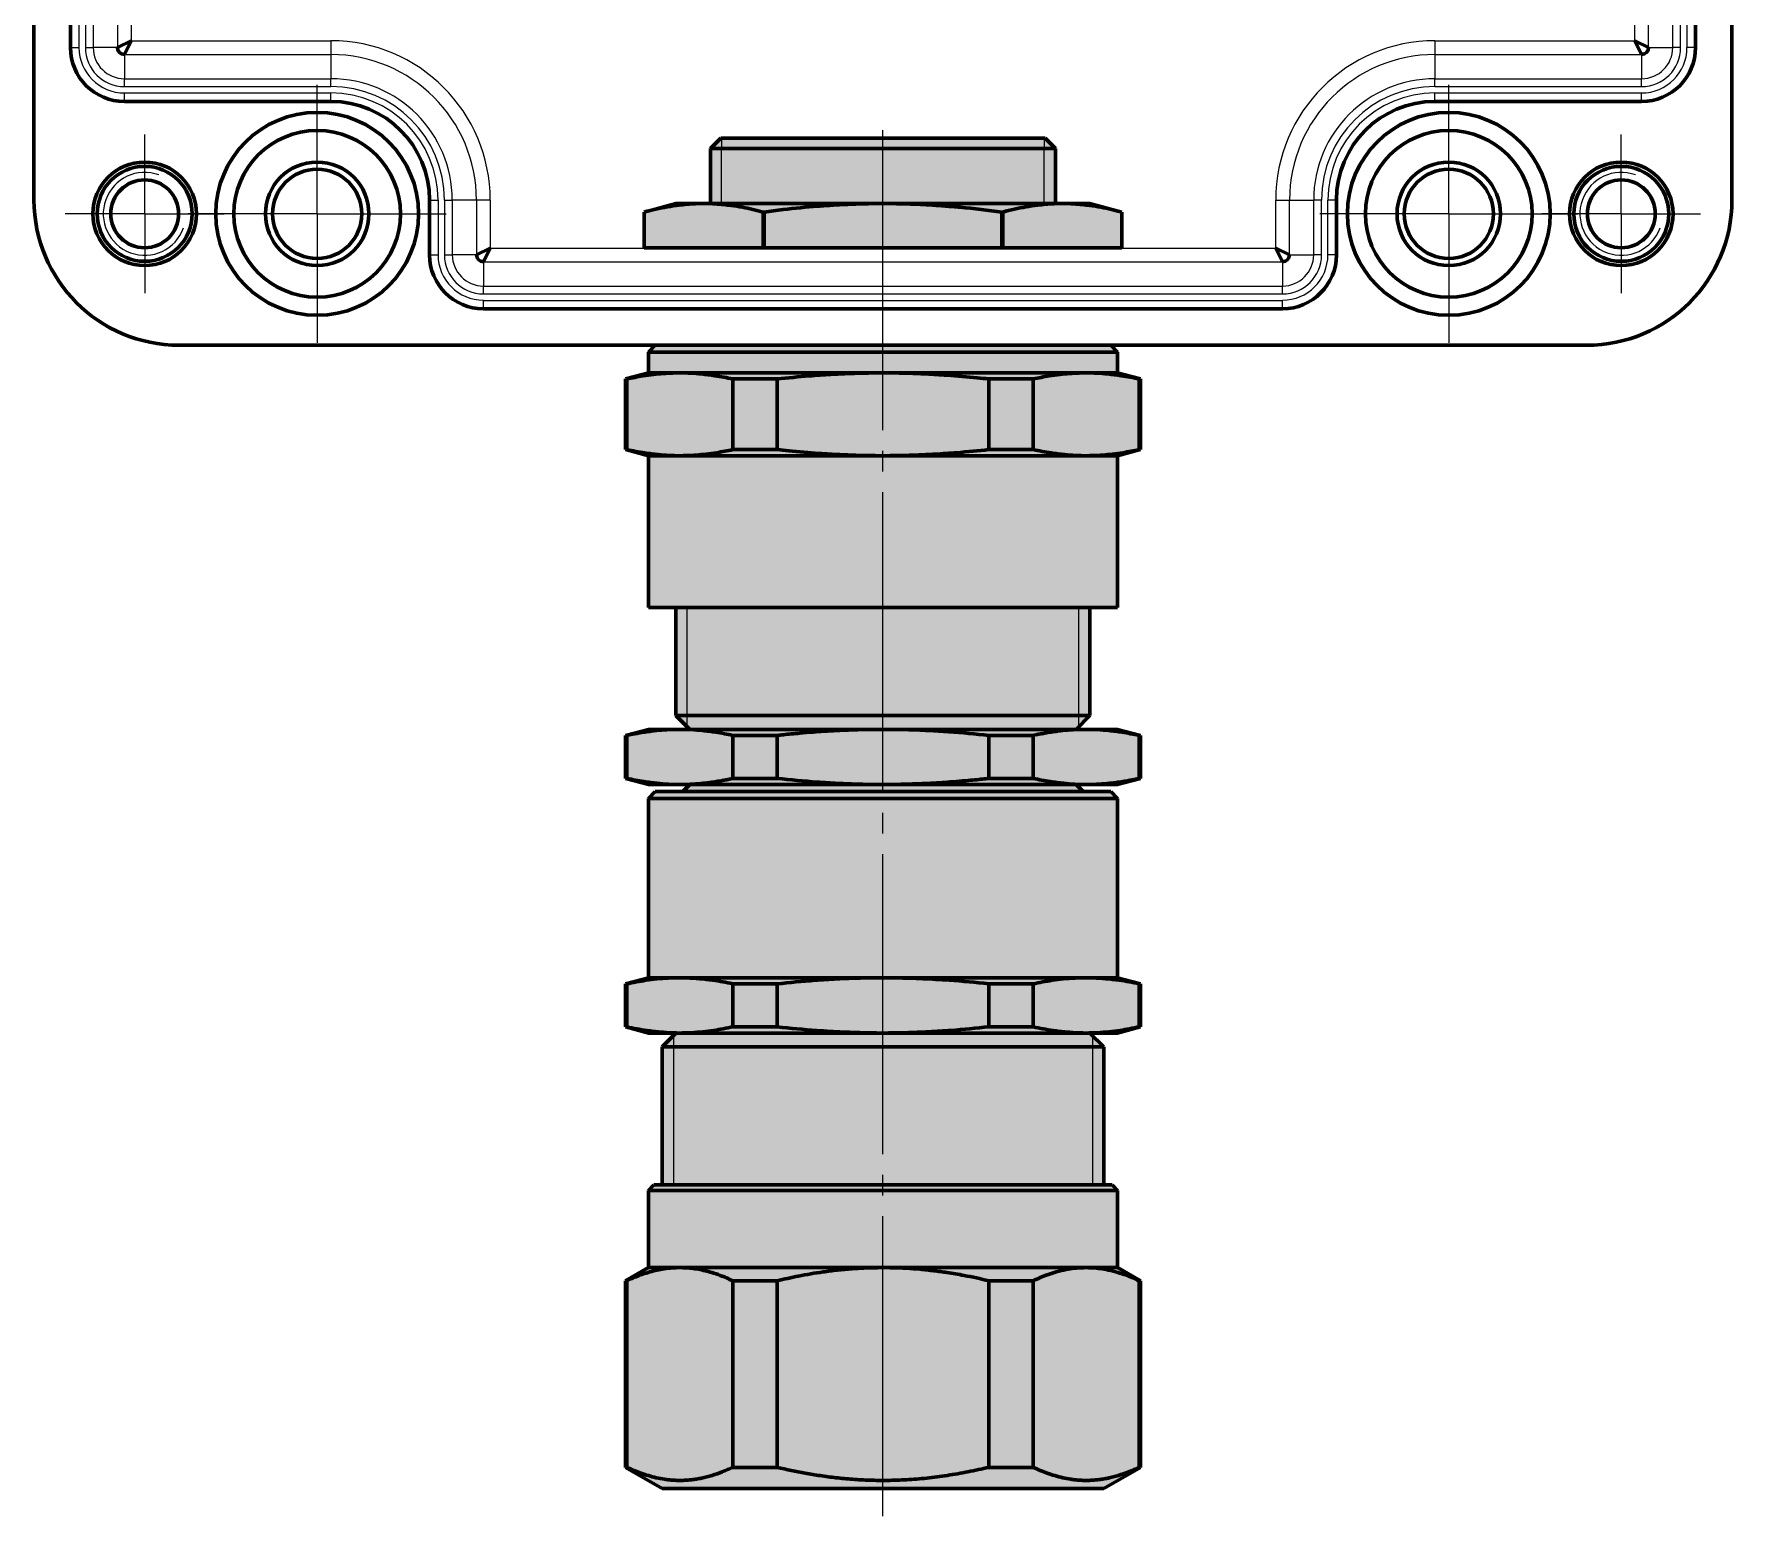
# Model space of a CAD drawing. Header units: millimetres. Extents: x -102 to 318, y -87 to 210.
# Drawn here: x 237.99 to 268.75, y 28.87 to 55.72 of the extents above; entities that cross this region are included whole.
import ezdxf

# ---------------------------------------------------------------- set-up
doc = ezdxf.new("R2010")
doc.units = ezdxf.units.MM
for name, pattern in [('K5LT_AXLED', [26.227272, 21.727272, -1.5, 1.5, -1.5]), ('K5LT_BASIC', [0]), ('K5LT_THIN', [0])]:
    doc.linetypes.add(name, pattern=pattern)
doc.layers.add('Системный слой', color=7, linetype='Continuous')

# ---------------------------------------------------------------- blocks, each defined once
blk = doc.blocks.new('VA.121209_withoutcapside')
at = {"layer": 'Системный слой', "color": 150, "linetype": 'K5LT_BASIC', "lineweight": 60, "true_color": 0x0080ff}
for p, q in [((-61.52, -51), (-61.52, 51)), ((61.52, 51), (61.52, -51)), ((-58.88, -39.95), (-58.88, 39.95)), ((58.88, 39.95), (58.88, -39.95)), ((-54.48, -39.46), (-55.48, -39.95)), ((-54.48, -39.46), (-54.97, -40.46)), ((54.48, -39.46), (54.97, -40.46)), ((54.48, -39.46), (55.48, -39.95)), ((-40, -43.86), (-54.97, -43.86)), ((54.97, -43.86), (40, -43.86)), ((-32.86, -54.97), (-32.86, -51)), ((32.86, -51), (32.86, -54.97)), ((-28.46, -54.48), (-29.46, -54.97)), ((-28.46, -54.48), (-28.95, -55.48)), ((28.46, -54.48), (29.46, -54.97)), ((28.46, -54.48), (28.95, -55.48)), ((28.95, -58.88), (-28.95, -58.88)), ((51, -61.52), (-51, -61.52))]:
    blk.add_line(p, q, dxfattribs=at)
at = {"layer": 'Системный слой', "color": 7, "linetype": 'K5LT_THIN', "lineweight": 18}
for p, q in [((-58.84, 39.95), (-58.84, -39.95)), ((-58.27, 39.95), (-58.27, -39.95)), ((-57.8, 39.95), (-57.8, -39.95)), ((-57.23, 39.95), (-57.23, -39.95)), ((-55.48, 39.95), (-55.48, -39.95)), ((-54.48, 39.46), (-54.48, -39.46)), ((54.48, -39.46), (54.48, 39.46)), ((55.48, -39.95), (55.48, 39.95)), ((57.23, -39.95), (57.23, 39.95)), ((57.8, -39.95), (57.8, 39.95)), ((58.27, -39.95), (58.27, 39.95)), ((58.84, -39.95), (58.84, 39.95)), ((-58.88, -39.95), (-58.84, -39.95)), ((-58.84, -39.95), (-58.27, -39.95)), ((-57.8, -39.95), (-57.23, -39.95)), ((-55.48, -39.95), (-57.23, -39.95)), ((-54.97, -40.46), (-54.97, -42.21)), ((-54.97, -40.46), (-40, -40.46)), ((-54.48, -39.46), (-40, -39.46)), ((-40, -39.46), (-40, -40.46)), ((-40, -40.46), (-40, -42.21)), ((40, -39.46), (54.48, -39.46)), ((40, -39.46), (40, -40.46)), ((40, -40.46), (40, -42.21)), ((40, -40.46), (54.97, -40.46)), ((54.97, -40.46), (54.97, -42.21)), ((55.48, -39.95), (57.23, -39.95)), ((57.8, -39.95), (57.23, -39.95)), ((58.84, -39.95), (58.27, -39.95)), ((58.88, -39.95), (58.84, -39.95)), ((-54.97, -42.78), (-54.97, -42.21)), ((-54.97, -42.21), (-40, -42.21)), ((-54.97, -42.78), (-40, -42.78)), ((-40, -42.78), (-40, -42.21)), ((40, -42.78), (40, -42.21)), ((40, -42.21), (54.97, -42.21)), ((40, -42.78), (54.97, -42.78)), ((54.97, -42.78), (54.97, -42.21)), ((-54.97, -43.81), (-54.97, -43.24)), ((-54.97, -43.24), (-40, -43.24)), ((-54.97, -43.86), (-54.97, -43.81)), ((-54.97, -43.81), (-40, -43.81)), ((-40, -43.81), (-40, -43.24)), ((-40, -43.86), (-40, -43.81)), ((40, -43.24), (54.97, -43.24)), ((40, -43.81), (40, -43.24)), ((40, -43.86), (40, -43.81)), ((40, -43.81), (54.97, -43.81)), ((54.97, -43.81), (54.97, -43.24)), ((54.97, -43.86), (54.97, -43.81)), ((-32.86, -51), (-32.81, -51)), ((-32.81, -51), (-32.24, -51)), ((-32.81, -51), (-32.81, -54.97)), ((-32.24, -51), (-32.24, -54.97)), ((-31.78, -51), (-31.21, -51)), ((-31.78, -51), (-31.78, -54.97)), ((-29.46, -51), (-31.21, -51)), ((-31.21, -51), (-31.21, -54.97)), ((-29.46, -51), (-29.46, -54.97)), ((-28.46, -51), (-29.46, -51)), ((-28.46, -51), (-28.46, -54.48)), ((28.46, -54.48), (28.46, -51)), ((28.46, -51), (29.46, -51)), ((29.46, -51), (31.21, -51)), ((29.46, -54.97), (29.46, -51)), ((31.78, -51), (31.21, -51)), ((31.21, -54.97), (31.21, -51)), ((31.78, -54.97), (31.78, -51)), ((32.24, -54.97), (32.24, -51)), ((32.81, -51), (32.24, -51)), ((32.86, -51), (32.81, -51)), ((32.81, -54.97), (32.81, -51)), ((-32.86, -54.97), (-32.81, -54.97)), ((-32.81, -54.97), (-32.24, -54.97)), ((-31.78, -54.97), (-31.21, -54.97)), ((-29.46, -54.97), (-31.21, -54.97)), ((-28.46, -54.48), (28.46, -54.48)), ((29.46, -54.97), (31.21, -54.97)), ((31.78, -54.97), (31.21, -54.97)), ((32.81, -54.97), (32.24, -54.97)), ((32.86, -54.97), (32.81, -54.97)), ((-28.95, -55.48), (-28.95, -57.23)), ((-28.95, -55.48), (28.95, -55.48)), ((28.95, -55.48), (28.95, -57.23)), ((-28.95, -57.8), (-28.95, -57.23)), ((-28.95, -57.23), (28.95, -57.23)), ((-28.95, -57.8), (28.95, -57.8)), ((28.95, -57.8), (28.95, -57.23)), ((-28.95, -58.27), (28.95, -58.27)), ((-28.95, -58.84), (-28.95, -58.27)), ((-28.95, -58.88), (-28.95, -58.84)), ((-28.95, -58.84), (28.95, -58.84)), ((28.95, -58.84), (28.95, -58.27)), ((28.95, -58.88), (28.95, -58.84))]:
    blk.add_line(p, q, dxfattribs=at)
at = {"layer": 'Системный слой', "color": 30, "linetype": 'K5LT_AXLED', "lineweight": 18, "true_color": 0xff8000}
for p, q in [((-41, -52), (-41, -42.65)), ((41, -52), (41, -42.65)), ((-53.5, -52), (-53.5, -46.25)), ((53.5, -52), (53.5, -46.25)), ((-53.5, -52), (-59.25, -52)), ((-53.5, -52), (-53.5, -57.75)), ((-53.5, -52), (-47.75, -52)), ((-41, -52), (-50.35, -52)), ((-41, -52), (-41, -61.35)), ((-41, -52), (-31.65, -52)), ((41, -52), (31.65, -52)), ((41, -52), (41, -61.35)), ((41, -52), (50.35, -52)), ((53.5, -52), (47.75, -52)), ((53.5, -52), (53.5, -57.75)), ((53.5, -52), (59.25, -52))]:
    blk.add_line(p, q, dxfattribs=at)
at = {"layer": 'Системный слой', "color": 150, "linetype": 'K5LT_BASIC', "lineweight": 60, "true_color": 0x0080ff}
for centre, radius in [((-41, -52), 7.35), ((41, -52), 7.35), ((-41, -52), 6.04), ((41, -52), 6.04), ((-53.5, -52), 3.75), ((-53.5, -52), 3.44), ((-41, -52), 3.75), ((-41, -52), 3.23), ((41, -52), 3.75), ((41, -52), 3.23), ((53.5, -52), 3.75), ((53.5, -52), 3.44), ((-53.5, -52), 2.46), ((53.5, -52), 2.46)]:
    blk.add_circle(centre, radius, dxfattribs=at)
for centre, radius, start, end in [((-54.97, -39.95), 3.91, 180, 270), ((-54.97, -39.95), 0.507, 180, 270), ((54.97, -39.95), 3.91, 270, 0), ((54.97, -39.95), 0.507, 270, 0), ((-40, -51), 7.14, 0, 90), ((40, -51), 7.14, 90, 180), ((-51, -51), 10.52, 180, 270), ((51, -51), 10.52, 270, 0), ((-28.95, -54.97), 3.91, 180, 270), ((-28.95, -54.97), 0.507, 180, 270), ((28.95, -54.97), 3.91, 270, 0), ((28.95, -54.97), 0.507, 270, 0)]:
    blk.add_arc(centre, radius, start, end, dxfattribs=at)
at = {"layer": 'Системный слой', "color": 7, "linetype": 'K5LT_THIN', "lineweight": 18}
for centre, radius, start, end in [((-54.97, -39.95), 3.86, 180, 270), ((-54.97, -39.95), 3.29, 180, 270), ((-54.97, -39.95), 2.83, 180, 270), ((-54.97, -39.95), 2.26, 180, 270), ((-40, -51), 11.54, 0, 90), ((-40, -51), 10.54, 0, 90), ((40, -51), 11.54, 90, 180), ((40, -51), 10.54, 90, 180), ((54.97, -39.95), 3.86, 270, 0), ((54.97, -39.95), 2.26, 270, 0), ((54.97, -39.95), 3.29, 270, 0), ((54.97, -39.95), 2.83, 270, 0), ((-40, -51), 8.79, 0, 90), ((-40, -51), 8.22, 0, 90), ((40, -51), 8.79, 90, 180), ((40, -51), 8.22, 90, 180), ((-40, -51), 7.76, 0, 90), ((-40, -51), 7.19, 0, 90), ((40, -51), 7.76, 90, 180), ((40, -51), 7.19, 90, 180), ((-53.5, -52), 3, 70, 340), ((53.5, -52), 3, 70, 340), ((-28.95, -54.97), 3.86, 180, 270), ((-28.95, -54.97), 3.29, 180, 270), ((-28.95, -54.97), 2.83, 180, 270), ((-28.95, -54.97), 2.26, 180, 270), ((28.95, -54.97), 3.29, 270, 0), ((28.95, -54.97), 2.26, 270, 0), ((28.95, -54.97), 3.86, 270, 0), ((28.95, -54.97), 2.83, 270, 0)]:
    blk.add_arc(centre, radius, start, end, dxfattribs=at)
blk = doc.blocks.new('VZ-B25_withcap')
at = {"true_color": 0xffffff}
for points in [[(17.3, 9.65), (15, 10.27), (12.5, 10.27), (12.5, 14.25), (11.75, 15), (-11.75, 15), (-12.5, 14.25), (-12.5, 10.26), (-15, 10.27), (-17.3, 9.65), (-17.3, 7.07), (17.3, 7.07)], [(17, -19), (17, -8), (18.65, -7.56), (18.65, -2.44), (17, -2), (17, -0.5), (16.5, 0), (-16.5, 0), (-17, -0.5), (-17, -2), (-18.65, -2.44), (-18.65, -7.56), (-17, -8), (-17, -19), (-15, -19), (-15, -26.93), (-14.1, -27.83), (-17, -27.83), (-18.65, -28.43), (-18.65, -31.22), (-17, -31.83), (17, -31.83), (18.65, -31.22), (18.65, -28.43), (17, -27.83), (14.1, -27.83), (15, -26.93), (15, -19)], [(16, -60.83), (16, -50.83), (15, -49.83), (17, -49.83), (18.65, -49.38), (18.65, -46.27), (17, -45.83), (17, -32.83), (16.5, -32.33), (14.5, -32.33), (14, -31.83), (-14, -31.83), (-14.5, -32.33), (-16.5, -32.33), (-17, -32.83), (-17, -45.83), (-18.65, -46.27), (-18.65, -49.38), (-17, -49.83), (-15, -49.83), (-16, -50.83), (-16, -60.83), (-16.6, -60.83), (-17, -61.23), (-17, -66.83), (-18.65, -67.78), (-18.65, -81.3), (-16.15, -82.74), (-16, -82.83), (16, -82.83), (18.65, -81.3), (18.65, -67.78), (17, -66.83), (17, -61.23), (16.6, -60.83)]]:
    blk.add_hatch(color=7, dxfattribs=at).paths.add_polyline_path(points)
at = {"color": 30, "linetype": 'K5LT_AXLED', "lineweight": 18, "true_color": 0xff8000}
blk.add_line((0, -84.83), (0, 17), dxfattribs=at)
at = {"color": 150, "linetype": 'K5LT_BASIC', "lineweight": 60, "true_color": 0x0080ff}
for p, q in [((-12.5, 14.25), (-11.75, 15)), ((11.75, 15), (-11.75, 15)), ((12.5, 14.25), (11.75, 15)), ((12.5, 14.25), (-12.5, 14.25)), ((-12.5, 10.26), (-12.5, 14.25)), ((12.5, 10.26), (12.5, 14.25)), ((-17.3, 9.65), (-15, 10.27)), ((-15, 10.27), (-12.99, 10.27)), ((-12.99, 10.27), (0, 10.27)), ((0, 10.27), (12.99, 10.27)), ((12.99, 10.27), (15, 10.27)), ((17.3, 9.65), (15, 10.27)), ((-17.3, 7.07), (-17.3, 9.65)), ((-17.3, 7.07), (-17.3, 9.65)), ((-8.68, 7.07), (-8.68, 9.65)), ((-8.68, 9.65), (-8.62, 9.65)), ((-8.62, 7.07), (-8.62, 9.65)), ((8.62, 7.07), (8.62, 9.65)), ((8.62, 9.65), (8.68, 9.65)), ((8.68, 7.07), (8.68, 9.65)), ((17.3, 7.07), (17.3, 9.65)), ((17.3, 7.07), (17.3, 9.65)), ((-17.3, 7.07), (-8.68, 7.07)), ((-17.3, 7.07), (-17.3, 7.07)), ((-8.68, 7.07), (-8.62, 7.07)), ((-8.62, 7.07), (8.62, 7.07)), ((8.62, 7.07), (8.68, 7.07)), ((8.68, 7.07), (17.3, 7.07)), ((17.3, 7.07), (17.3, 7.07)), ((-17, -0.5), (-16.5, 0)), ((-16.5, 0), (16.5, 0)), ((17, -0.5), (16.5, 0)), ((-17, -0.5), (-17, -2)), ((-17, -0.5), (17, -0.5)), ((17, -0.5), (17, -2)), ((-18.65, -2.44), (-17, -2)), ((-18.56, -2.44), (-18.65, -2.44)), ((-18.65, -7.56), (-18.65, -2.44)), ((-18.56, -7.56), (-18.56, -2.44)), ((-14.72, -2), (-17, -2)), ((0, -2), (-14.72, -2)), ((-7.67, -2.44), (-10.89, -2.44)), ((-10.89, -7.56), (-10.89, -2.44)), ((-7.67, -7.56), (-7.67, -2.44)), ((14.72, -2), (0, -2)), ((10.89, -2.44), (7.67, -2.44)), ((7.67, -7.56), (7.67, -2.44)), ((10.89, -7.56), (10.89, -2.44)), ((17, -2), (14.72, -2)), ((18.65, -2.44), (17, -2)), ((18.56, -7.56), (18.56, -2.44)), ((18.65, -2.44), (18.56, -2.44)), ((18.65, -7.56), (18.65, -2.44)), ((-18.65, -7.56), (-17, -8)), ((-18.65, -7.56), (-18.56, -7.56)), ((-17, -8), (-17, -19)), ((-17, -8), (-14.72, -8)), ((-14.72, -8), (0, -8)), ((-10.89, -7.56), (-7.67, -7.56)), ((0, -8), (14.72, -8)), ((7.67, -7.56), (10.89, -7.56)), ((14.72, -8), (17, -8)), ((18.65, -7.56), (17, -8)), ((17, -8), (17, -19)), ((18.56, -7.56), (18.65, -7.56)), ((-17, -19), (17, -19)), ((-15, -26.83), (-15, -19)), ((15, -26.83), (15, -19)), ((15, -26.83), (-15, -26.83)), ((-15, -26.83), (-14, -27.83)), ((15, -26.83), (14, -27.83)), ((-18.65, -28.27), (-17, -27.83)), ((-18.65, -31.38), (-18.65, -28.27)), ((-18.56, -28.27), (-18.65, -28.27)), ((-18.56, -31.38), (-18.56, -28.27)), ((-14.72, -27.83), (-17, -27.83)), ((0, -27.83), (-14.72, -27.83)), ((-10.89, -31.38), (-10.89, -28.27)), ((-7.67, -28.27), (-10.89, -28.27)), ((-7.67, -31.38), (-7.67, -28.27)), ((14.72, -27.83), (0, -27.83)), ((7.67, -31.38), (7.67, -28.27)), ((10.89, -28.27), (7.67, -28.27)), ((10.89, -31.38), (10.89, -28.27)), ((17, -27.83), (14.72, -27.83)), ((18.65, -28.27), (17, -27.83)), ((18.56, -31.38), (18.56, -28.27)), ((18.65, -28.27), (18.56, -28.27)), ((18.65, -31.38), (18.65, -28.27)), ((-18.65, -31.38), (-17, -31.83)), ((-18.65, -31.38), (-18.56, -31.38)), ((-17, -31.83), (-14.72, -31.83)), ((-14.72, -31.83), (0, -31.83)), ((-14, -31.83), (-14.5, -32.33)), ((-10.89, -31.38), (-7.67, -31.38)), ((0, -31.83), (14.72, -31.83)), ((7.67, -31.38), (10.89, -31.38)), ((14, -31.83), (14.5, -32.33)), ((14.72, -31.83), (17, -31.83)), ((18.65, -31.38), (17, -31.83)), ((18.56, -31.38), (18.65, -31.38)), ((-17, -32.83), (-16.5, -32.33)), ((-17, -45.83), (-17, -32.83)), ((17, -32.83), (-17, -32.83)), ((16.5, -32.33), (-16.5, -32.33)), ((17, -32.83), (16.5, -32.33)), ((17, -45.83), (17, -32.83)), ((-18.65, -46.27), (-17, -45.83)), ((-18.65, -49.38), (-18.65, -46.27)), ((-18.56, -46.27), (-18.65, -46.27)), ((-18.56, -49.38), (-18.56, -46.27)), ((-14.72, -45.83), (-17, -45.83)), ((0, -45.83), (-14.72, -45.83)), ((-10.89, -49.38), (-10.89, -46.27)), ((-7.67, -46.27), (-10.89, -46.27)), ((-7.67, -49.38), (-7.67, -46.27)), ((14.72, -45.83), (0, -45.83)), ((7.67, -49.38), (7.67, -46.27)), ((10.89, -46.27), (7.67, -46.27)), ((10.89, -49.38), (10.89, -46.27)), ((17, -45.83), (14.72, -45.83)), ((18.65, -46.27), (17, -45.83)), ((18.56, -49.38), (18.56, -46.27)), ((18.65, -46.27), (18.56, -46.27)), ((18.65, -49.38), (18.65, -46.27)), ((-18.65, -49.38), (-18.56, -49.38)), ((-18.65, -49.38), (-17, -49.83)), ((-17, -49.83), (-14.72, -49.83)), ((-15, -49.83), (-16, -50.83)), ((-14.72, -49.83), (0, -49.83)), ((-10.89, -49.38), (-7.67, -49.38)), ((0, -49.83), (14.72, -49.83)), ((7.67, -49.38), (10.89, -49.38)), ((14.72, -49.83), (17, -49.83)), ((15, -49.83), (16, -50.83)), ((18.65, -49.38), (17, -49.83)), ((18.56, -49.38), (18.65, -49.38)), ((16, -50.83), (-16, -50.83)), ((-16, -50.83), (-16, -60.83)), ((16, -50.83), (16, -60.83)), ((-17, -61.23), (-16.6, -60.83)), ((-17, -66.83), (-17, -61.23)), ((-17, -61.23), (14.72, -61.23)), ((-16.6, -60.83), (14.38, -60.83)), ((14.38, -60.83), (16.6, -60.83)), ((14.72, -61.23), (17, -61.23)), ((17, -61.23), (16.6, -60.83)), ((17, -66.83), (17, -61.23)), ((-18.65, -67.78), (-17, -66.83)), ((-17, -66.83), (-14.72, -66.83)), ((-14.72, -66.83), (0, -66.83)), ((0, -66.83), (14.72, -66.83)), ((14.72, -66.83), (17, -66.83)), ((18.65, -67.78), (17, -66.83)), ((-18.65, -67.78), (-18.65, -81.3)), ((-18.65, -67.78), (-18.56, -67.78)), ((-18.56, -67.78), (-18.56, -81.3)), ((-10.89, -67.78), (-10.89, -81.3)), ((-10.89, -67.78), (-7.67, -67.78)), ((-7.67, -67.78), (-7.67, -81.3)), ((7.67, -67.78), (7.67, -81.3)), ((7.67, -67.78), (10.89, -67.78)), ((10.89, -67.78), (10.89, -81.3)), ((18.56, -67.78), (18.56, -81.3)), ((18.56, -67.78), (18.65, -67.78)), ((18.65, -67.78), (18.65, -81.3)), ((-18.65, -81.3), (-16, -82.83)), ((-18.56, -81.3), (-18.65, -81.3)), ((-7.67, -81.3), (-10.89, -81.3)), ((10.89, -81.3), (7.67, -81.3)), ((18.65, -81.3), (16, -82.83)), ((18.65, -81.3), (18.56, -81.3)), ((16, -82.83), (-16, -82.83))]:
    blk.add_line(p, q, dxfattribs=at)
at = {"color": 7, "linetype": 'K5LT_THIN', "lineweight": 18}
for p, q in [((-11.69, 15), (-11.69, 14.25)), ((11.69, 15), (11.69, 14.25)), ((-11.69, 10.21), (-11.69, 14.25)), ((11.69, 10.21), (11.69, 14.25)), ((-14.19, -26.83), (-14.19, -19)), ((14.19, -26.83), (14.19, -19)), ((-14.19, -27.64), (-14.19, -26.83)), ((14.19, -27.64), (14.19, -26.83)), ((-14.19, -32.01), (-14.19, -32.33)), ((14.19, -32.01), (14.19, -32.33)), ((-15.19, -50.01), (-15.19, -50.83)), ((15.19, -50.01), (15.19, -50.83)), ((-15.19, -50.83), (-15.19, -60.83)), ((15.19, -50.83), (15.19, -60.83))]:
    blk.add_line(p, q, dxfattribs=at)
at = {"color": 150, "linetype": 'K5LT_BASIC', "lineweight": 60, "true_color": 0x0080ff}
for points, knots in [([(-12.99, 10.27), (-13.19, 10.27), (-13.6, 10.26), (-14.2, 10.22), (-14.87, 10.15), (-15.9, 9.99), (-16.74, 9.8), (-17.3, 9.65)], [0, 0, 0, 0, 1.13163, 2.252954, 3.337803, 4.860747, 8, 8, 8, 8]), ([(-8.68, 9.65), (-9.18, 9.79), (-9.95, 9.97), (-10.91, 10.12), (-11.56, 10.2), (-12.22, 10.25), (-12.7, 10.27), (-12.99, 10.27)], [0, 0, 0, 0, 2.809993, 4.302711, 5.335005, 6.39802, 8, 8, 8, 8]), ([(0, 10.27), (-0.41, 10.27), (-1.22, 10.26), (-2.42, 10.22), (-3.59, 10.16), (-5.19, 10.05), (-6.86, 9.88), (-8.16, 9.72), (-8.62, 9.65)], [0, 0, 0, 0, 1.273084, 2.534573, 3.755028, 4.907841, 7.550421, 9, 9, 9, 9]), ([(8.62, 9.65), (7.61, 9.79), (6.25, 9.95), (4.53, 10.09), (3.43, 10.17), (2.3, 10.23), (1.16, 10.26), (0.39, 10.27), (0, 10.27)], [0, 0, 0, 0, 3.161242, 4.27476, 5.416602, 6.598477, 7.800063, 9, 9, 9, 9]), ([(12.99, 10.27), (12.79, 10.27), (12.38, 10.26), (11.78, 10.22), (11.11, 10.15), (10.08, 9.99), (9.24, 9.8), (8.68, 9.65)], [0, 0, 0, 0, 1.13163, 2.252954, 3.337803, 4.860747, 8, 8, 8, 8]), ([(17.3, 9.65), (16.8, 9.79), (16.03, 9.97), (15.07, 10.12), (14.43, 10.2), (13.76, 10.25), (13.28, 10.27), (12.99, 10.27)], [0, 0, 0, 0, 2.809993, 4.302711, 5.335005, 6.39802, 8, 8, 8, 8]), ([(-18.56, -2.44), (-18.17, -2.36), (-17.53, -2.23), (-16.66, -2.11), (-15.94, -2.04), (-15.3, -2.01), (-14.9, -2), (-14.72, -2)], [0, 0, 0, 0, 2.41988, 4.039965, 5.449071, 6.903989, 8, 8, 8, 8]), ([(-14.72, -2), (-14.46, -2), (-13.93, -2.01), (-13.08, -2.08), (-12.07, -2.21), (-11.32, -2.35), (-10.89, -2.44)], [0, 0, 0, 0, 1.448248, 2.877358, 4.644409, 7, 7, 7, 7]), ([(-7.67, -2.44), (-6.9, -2.36), (-5.61, -2.23), (-3.87, -2.11), (-2.43, -2.04), (-1.16, -2.01), (-0.35, -2), (0, -2)], [0, 0, 0, 0, 2.419879, 4.039963, 5.44907, 6.903989, 8, 8, 8, 8]), ([(0, -2), (0.53, -2), (1.58, -2.01), (3.13, -2.07), (4.87, -2.18), (6.38, -2.3), (7.39, -2.41), (7.67, -2.44)], [0, 0, 0, 0, 1.655143, 3.288413, 4.825597, 7.115345, 8, 8, 8, 8]), ([(10.89, -2.44), (11.27, -2.36), (11.92, -2.23), (12.79, -2.11), (13.51, -2.04), (14.14, -2.01), (14.55, -2), (14.72, -2)], [0, 0, 0, 0, 2.419879, 4.039963, 5.44907, 6.903989, 8, 8, 8, 8]), ([(14.72, -2), (14.99, -2), (15.51, -2.01), (16.36, -2.08), (17.38, -2.21), (18.13, -2.35), (18.56, -2.44)], [0, 0, 0, 0, 1.44825, 2.877362, 4.644411, 7, 7, 7, 7]), ([(-14.72, -8), (-14.99, -8), (-15.51, -7.99), (-16.36, -7.92), (-17.38, -7.79), (-18.13, -7.65), (-18.56, -7.56)], [0, 0, 0, 0, 1.448248, 2.877358, 4.644409, 7, 7, 7, 7]), ([(-10.89, -7.56), (-11.27, -7.64), (-11.92, -7.77), (-12.79, -7.89), (-13.51, -7.96), (-14.14, -7.99), (-14.55, -8), (-14.72, -8)], [0, 0, 0, 0, 2.41988, 4.039965, 5.449071, 6.903989, 8, 8, 8, 8]), ([(0, -8), (-0.53, -8), (-1.58, -7.99), (-3.13, -7.93), (-4.87, -7.82), (-6.38, -7.7), (-7.39, -7.59), (-7.67, -7.56)], [0, 0, 0, 0, 1.655143, 3.288413, 4.825597, 7.115345, 8, 8, 8, 8]), ([(7.67, -7.56), (6.9, -7.64), (5.61, -7.77), (3.87, -7.89), (2.43, -7.96), (1.16, -7.99), (0.35, -8), (0, -8)], [0, 0, 0, 0, 2.419879, 4.039963, 5.44907, 6.903989, 8, 8, 8, 8]), ([(14.72, -8), (14.46, -8), (13.93, -7.99), (13.08, -7.92), (12.07, -7.79), (11.32, -7.65), (10.89, -7.56)], [0, 0, 0, 0, 1.44825, 2.877362, 4.644411, 7, 7, 7, 7]), ([(18.56, -7.56), (18.17, -7.64), (17.53, -7.77), (16.66, -7.89), (15.94, -7.96), (15.3, -7.99), (14.9, -8), (14.72, -8)], [0, 0, 0, 0, 2.419879, 4.039963, 5.44907, 6.903989, 8, 8, 8, 8]), ([(-18.56, -28.27), (-18.48, -28.25), (-18.31, -28.21), (-18.04, -28.16), (-17.68, -28.09), (-17.26, -28.02), (-16.88, -27.97), (-16.42, -27.91), (-15.87, -27.86), (-15.24, -27.83), (-14.85, -27.83), (-14.72, -27.83)], [0, 0, 0, 0, 0.707725, 1.590596, 2.59842, 4.102522, 5.54164, 6.107746, 8.400242, 10.749338, 12, 12, 12, 12]), ([(-14.72, -27.83), (-14.44, -27.83), (-13.89, -27.84), (-13.02, -27.91), (-12.02, -28.04), (-11.29, -28.18), (-10.89, -28.27)], [0, 0, 0, 0, 1.538454, 3.011954, 4.769299, 7, 7, 7, 7]), ([(-7.67, -28.27), (-7.52, -28.25), (-7.18, -28.21), (-6.63, -28.16), (-5.91, -28.09), (-5.12, -28.03), (-4.38, -27.97), (-3.54, -27.92), (-2.71, -27.88), (-1.71, -27.85), (-0.87, -27.83), (-0.26, -27.83), (0, -27.83)], [0, 0, 0, 0, 0.7667, 1.723139, 2.814946, 4.44439, 5.713102, 6.616719, 8.707866, 9.916813, 11.645116, 13, 13, 13, 13]), ([(0, -27.83), (0.56, -27.83), (1.67, -27.84), (3.26, -27.9), (5.25, -28.03), (6.71, -28.16), (7.67, -28.27)], [0, 0, 0, 0, 1.538454, 3.011954, 4.353548, 7, 7, 7, 7]), ([(10.89, -28.27), (10.96, -28.25), (11.13, -28.21), (11.41, -28.16), (11.77, -28.09), (12.19, -28.02), (12.56, -27.97), (13.02, -27.91), (13.58, -27.86), (14.21, -27.83), (14.59, -27.83), (14.72, -27.83)], [0, 0, 0, 0, 0.707723, 1.59059, 2.598412, 4.102514, 5.541635, 6.107741, 8.400241, 10.749338, 12, 12, 12, 12]), ([(14.72, -27.83), (15, -27.83), (15.56, -27.84), (16.43, -27.91), (17.42, -28.04), (18.15, -28.18), (18.56, -28.27)], [0, 0, 0, 0, 1.538454, 3.011954, 4.769299, 7, 7, 7, 7]), ([(-14.72, -31.83), (-15, -31.83), (-15.56, -31.81), (-16.43, -31.74), (-17.42, -31.61), (-18.15, -31.47), (-18.56, -31.38)], [0, 0, 0, 0, 1.538454, 3.011954, 4.769299, 7, 7, 7, 7]), ([(-10.89, -31.38), (-10.96, -31.4), (-11.13, -31.44), (-11.41, -31.49), (-11.77, -31.56), (-12.19, -31.63), (-12.56, -31.68), (-13.02, -31.74), (-13.58, -31.79), (-14.21, -31.82), (-14.59, -31.83), (-14.72, -31.83)], [0, 0, 0, 0, 0.707723, 1.59059, 2.598412, 4.102514, 5.541635, 6.107741, 8.400241, 10.749338, 12, 12, 12, 12]), ([(0, -31.83), (-0.56, -31.83), (-1.67, -31.81), (-3.26, -31.75), (-5.25, -31.62), (-6.71, -31.49), (-7.67, -31.38)], [0, 0, 0, 0, 1.538454, 3.011954, 4.353548, 7, 7, 7, 7]), ([(7.67, -31.38), (7.52, -31.4), (7.18, -31.44), (6.63, -31.49), (5.91, -31.56), (5.12, -31.62), (4.38, -31.68), (3.54, -31.73), (2.71, -31.77), (1.71, -31.8), (0.87, -31.82), (0.26, -31.83), (0, -31.83)], [0, 0, 0, 0, 0.7667, 1.723139, 2.814946, 4.44439, 5.713102, 6.616719, 8.707866, 9.916813, 11.645116, 13, 13, 13, 13]), ([(14.72, -31.83), (14.44, -31.83), (13.89, -31.81), (13.02, -31.74), (12.02, -31.61), (11.29, -31.47), (10.89, -31.38)], [0, 0, 0, 0, 1.538454, 3.011954, 4.769299, 7, 7, 7, 7]), ([(18.56, -31.38), (18.48, -31.4), (18.31, -31.44), (18.04, -31.49), (17.68, -31.56), (17.26, -31.63), (16.88, -31.68), (16.42, -31.74), (15.87, -31.79), (15.24, -31.82), (14.85, -31.83), (14.72, -31.83)], [0, 0, 0, 0, 0.707723, 1.59059, 2.598412, 4.102514, 5.541635, 6.107741, 8.400241, 10.749338, 12, 12, 12, 12]), ([(-18.56, -46.27), (-18.1, -46.17), (-17.38, -46.03), (-16.38, -45.9), (-15.56, -45.84), (-15, -45.83), (-14.72, -45.83)], [0, 0, 0, 0, 2.50281, 3.948895, 5.485978, 7, 7, 7, 7]), ([(-14.72, -45.83), (-14.4, -45.83), (-13.92, -45.84), (-13.28, -45.89), (-12.8, -45.94), (-12, -46.04), (-11.37, -46.16), (-10.89, -46.27)], [0, 0, 0, 0, 1.994719, 2.997812, 3.999843, 5.001199, 8, 8, 8, 8]), ([(-7.67, -46.27), (-6.76, -46.17), (-5.32, -46.03), (-3.32, -45.9), (-1.67, -45.84), (-0.55, -45.83), (0, -45.83)], [0, 0, 0, 0, 2.50281, 3.948895, 5.485978, 7, 7, 7, 7]), ([(0, -45.83), (0.64, -45.83), (1.6, -45.84), (2.88, -45.89), (3.84, -45.94), (5.44, -46.04), (6.71, -46.16), (7.67, -46.27)], [0, 0, 0, 0, 1.994719, 2.997812, 3.999843, 5.001199, 8, 8, 8, 8]), ([(10.89, -46.27), (11.34, -46.17), (12.06, -46.03), (13.06, -45.9), (13.89, -45.84), (14.45, -45.83), (14.72, -45.83)], [0, 0, 0, 0, 2.50281, 3.948895, 5.485978, 7, 7, 7, 7]), ([(14.72, -45.83), (15.04, -45.83), (15.52, -45.84), (16.16, -45.89), (16.64, -45.94), (17.44, -46.04), (18.08, -46.16), (18.56, -46.27)], [0, 0, 0, 0, 1.994719, 2.997812, 3.999843, 5.001199, 8, 8, 8, 8]), ([(-14.72, -49.83), (-15.04, -49.83), (-15.52, -49.81), (-16.16, -49.76), (-16.64, -49.71), (-17.44, -49.61), (-18.08, -49.49), (-18.56, -49.38)], [0, 0, 0, 0, 1.994719, 2.997812, 3.999843, 5.001199, 8, 8, 8, 8]), ([(-10.89, -49.38), (-11.34, -49.48), (-12.06, -49.62), (-13.06, -49.75), (-13.89, -49.81), (-14.45, -49.83), (-14.72, -49.83)], [0, 0, 0, 0, 2.50281, 3.948895, 5.485978, 7, 7, 7, 7]), ([(0, -49.83), (-0.64, -49.83), (-1.6, -49.81), (-2.88, -49.76), (-3.84, -49.71), (-5.44, -49.61), (-6.71, -49.49), (-7.67, -49.38)], [0, 0, 0, 0, 1.994719, 2.997812, 3.999843, 5.001199, 8, 8, 8, 8]), ([(7.67, -49.38), (6.76, -49.48), (5.32, -49.62), (3.32, -49.75), (1.67, -49.81), (0.55, -49.83), (0, -49.83)], [0, 0, 0, 0, 2.50281, 3.948895, 5.485978, 7, 7, 7, 7]), ([(14.72, -49.83), (14.4, -49.83), (13.92, -49.81), (13.28, -49.76), (12.8, -49.71), (12, -49.61), (11.37, -49.49), (10.89, -49.38)], [0, 0, 0, 0, 1.994719, 2.997812, 3.999843, 5.001199, 8, 8, 8, 8]), ([(18.56, -49.38), (18.1, -49.48), (17.38, -49.62), (16.38, -49.75), (15.56, -49.81), (15, -49.83), (14.72, -49.83)], [0, 0, 0, 0, 2.50281, 3.948895, 5.485978, 7, 7, 7, 7]), ([(-14.72, -66.83), (-14.91, -66.83), (-15.29, -66.84), (-15.84, -66.9), (-16.38, -67), (-17.09, -67.18), (-17.81, -67.44), (-18.37, -67.69), (-18.56, -67.78)], [0, 0, 0, 0, 1.32004, 2.617152, 3.872535, 5.052751, 7.644635, 9, 9, 9, 9]), ([(-10.89, -67.78), (-11.18, -67.64), (-11.69, -67.42), (-12.36, -67.19), (-12.89, -67.05), (-13.38, -66.94), (-13.88, -66.87), (-14.33, -66.83), (-14.61, -66.83), (-14.72, -66.83)], [0, 0, 0, 0, 2.377467, 3.985265, 5.231602, 6.506859, 7.797089, 9.113017, 10, 10, 10, 10]), ([(0, -66.83), (-0.38, -66.83), (-1.13, -66.84), (-2.24, -66.9), (-3.31, -67), (-4.6, -67.17), (-6.05, -67.41), (-7.16, -67.66), (-7.67, -67.78)], [0, 0, 0, 0, 1.32004, 2.617152, 3.872535, 5.052751, 7.166364, 9, 9, 9, 9]), ([(7.67, -67.78), (7.08, -67.64), (6.07, -67.42), (4.73, -67.19), (3.67, -67.05), (2.69, -66.94), (1.69, -66.87), (0.79, -66.83), (0.23, -66.83), (0, -66.83)], [0, 0, 0, 0, 2.377467, 3.985265, 5.231602, 6.506859, 7.797089, 9.113017, 10, 10, 10, 10]), ([(14.72, -66.83), (14.48, -66.83), (14.05, -66.85), (13.4, -66.93), (12.69, -67.09), (11.84, -67.36), (11.22, -67.62), (10.89, -67.78)], [0, 0, 0, 0, 1.474251, 2.673647, 4.062311, 5.894534, 8, 8, 8, 8]), ([(18.56, -67.78), (18.15, -67.58), (17.53, -67.33), (16.68, -67.07), (16.06, -66.94), (15.41, -66.85), (14.98, -66.83), (14.72, -66.83)], [0, 0, 0, 0, 2.590554, 3.949428, 5.309377, 6.425519, 8, 8, 8, 8]), ([(-18.56, -81.3), (-18.22, -81.46), (-17.7, -81.68), (-16.99, -81.91), (-16.42, -82.06), (-15.92, -82.15), (-15.51, -82.21), (-15.2, -82.23), (-14.88, -82.25), (-14.55, -82.25), (-14.21, -82.23), (-13.86, -82.2), (-13.5, -82.15), (-13.14, -82.08), (-12.76, -81.99), (-12.26, -81.85), (-11.64, -81.63), (-11.14, -81.41), (-10.89, -81.3)], [0, 0, 0, 0, 2.555685, 3.887358, 5.306125, 6.784729, 7.547312, 8.327568, 9.108436, 9.910582, 10.739306, 11.606711, 12.490674, 13.401115, 14.323762, 15.255751, 17.107161, 19, 19, 19, 19]), ([(-7.67, -81.3), (-6.99, -81.46), (-5.96, -81.68), (-4.53, -81.91), (-3.39, -82.06), (-2.4, -82.15), (-1.58, -82.21), (-0.95, -82.23), (-0.31, -82.25), (0.34, -82.25), (1.02, -82.23), (1.72, -82.2), (2.44, -82.15), (3.17, -82.08), (3.92, -81.99), (4.92, -81.85), (6.17, -81.63), (7.17, -81.41), (7.67, -81.3)], [0, 0, 0, 0, 2.555685, 3.887358, 5.306125, 6.784729, 7.547312, 8.327568, 9.108436, 9.910582, 10.739306, 11.606711, 12.490674, 13.401115, 14.323762, 15.255751, 17.107161, 19, 19, 19, 19]), ([(10.89, -81.3), (11.23, -81.46), (11.74, -81.68), (12.46, -81.91), (13.03, -82.06), (13.52, -82.15), (13.93, -82.21), (14.25, -82.23), (14.57, -82.25), (14.89, -82.25), (15.23, -82.23), (15.58, -82.2), (15.94, -82.15), (16.31, -82.08), (16.68, -81.99), (17.18, -81.85), (17.81, -81.63), (18.31, -81.41), (18.56, -81.3)], [0, 0, 0, 0, 2.555685, 3.887358, 5.306125, 6.784729, 7.547312, 8.327568, 9.108436, 9.910582, 10.739306, 11.606711, 12.490674, 13.401115, 14.323762, 15.255751, 17.107161, 19, 19, 19, 19])]:
    blk.add_open_spline(points, degree=3, knots=knots, dxfattribs=at)

msp = doc.modelspace()

# ---------------------------------------------------------------- block references
at = {"xscale": 0.25, "yscale": 0.25, "zscale": 0.25}
for name, p in [('VA.121209_withoutcapside', (253.371, 65.459)), ('VZ-B25_withcap', (253.371, 50.078))]:
    msp.add_blockref(name, p, dxfattribs=at)

doc.saveas('drawing.dxf')
